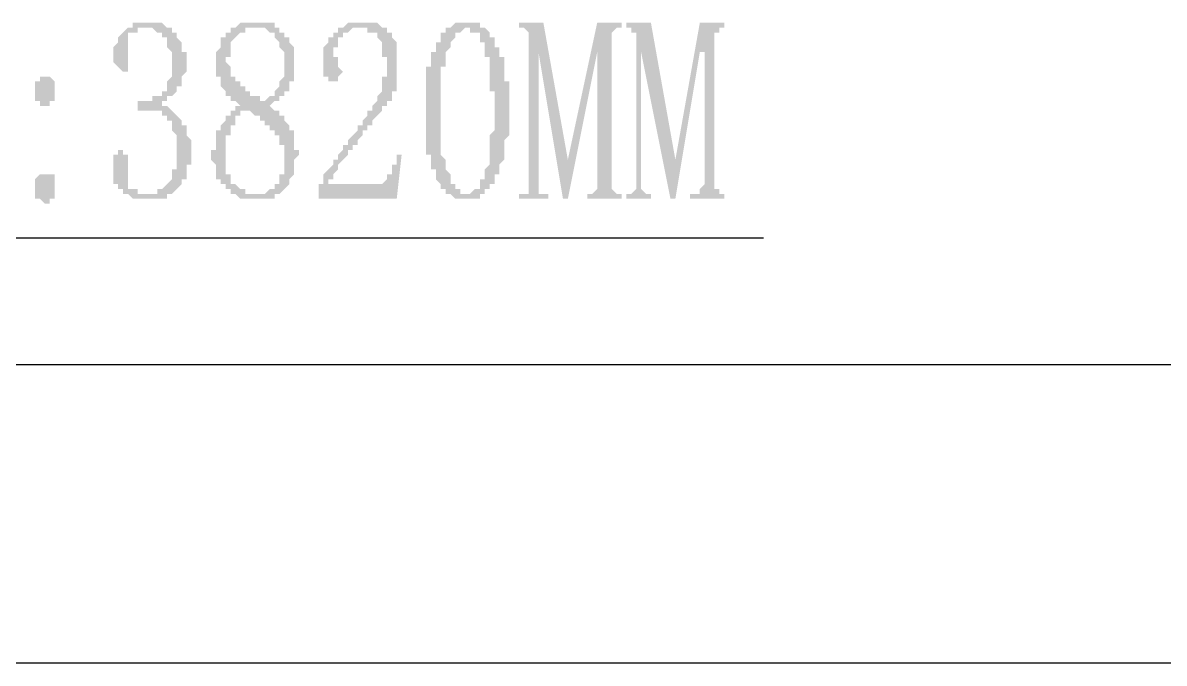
# Model space of a CAD drawing. Header units: inches. Extents: x 11 to 286, y 6 to 196.
# Drawn here: x 111.71 to 121.6, y 51.15 to 56.7 of the extents above; entities that cross this region are included whole.
import ezdxf

# ---------------------------------------------------------------- set-up
doc = ezdxf.new("R2010")
doc.units = ezdxf.units.IN
doc.header["$MEASUREMENT"] = 0
doc.layers.add('PDF_几何图形', color=7, linetype='Continuous')
doc.layers.add('PDF_实体填充', color=7, linetype='Continuous', true_color=0xffffff)

msp = doc.modelspace()

# ---------------------------------------------------------------- hatches: boundary and pattern name
at = {"layer": 'PDF_实体填充', "transparency": 33554559}
for points in [[(113.1711, 55.5978), (113.1711, 55.5554), (113.1711, 55.5131), (113.1711, 55.4708), (113.1288, 55.4708), (113.1288, 55.4284), (113.1288, 55.3861), (113.1288, 55.3438), (113.0864, 55.3438), (113.0864, 55.3014), (113.0441, 55.2591), (113.0018, 55.2168), (112.9594, 55.2168), (112.9594, 55.1744), (112.9171, 55.1744), (112.8748, 55.1744), (112.8324, 55.1744), (112.7901, 55.1744), (112.7478, 55.1744), (112.7054, 55.1744), (112.6631, 55.1744), (112.6208, 55.2168), (112.5784, 55.2168), (112.5784, 55.2591), (112.5361, 55.2591), (112.5361, 55.3014), (112.4938, 55.3014), (112.4938, 55.3438), (112.4938, 55.3861), (112.4938, 55.4284), (112.4938, 55.4708), (112.4938, 55.5131), (112.4938, 55.5554), (112.5361, 55.5554), (112.5361, 55.5978), (112.5784, 55.5978), (112.5784, 55.5554), (112.6208, 55.5554), (112.6208, 55.5131), (112.6208, 55.4708), (112.6208, 55.4284), (112.6208, 55.3861), (112.6208, 55.3438), (112.6208, 55.3014), (112.6208, 55.2591), (112.6631, 55.2591), (112.7054, 55.2591), (112.7054, 55.2168), (112.7478, 55.2168), (112.7901, 55.2168), (112.8324, 55.2168), (112.8748, 55.2168), (112.8748, 55.2591), (112.9171, 55.2591), (112.9594, 55.3014), (113.0018, 55.3438), (113.0018, 55.3861), (113.0018, 55.4284), (113.0441, 55.4284), (113.0441, 55.4708), (113.0441, 55.5131), (113.0441, 55.5554), (113.0441, 55.5978), (113.0441, 55.6401), (113.0441, 55.6824), (113.0441, 55.7248), (113.0018, 55.7671), (113.0018, 55.8094), (113.0018, 55.8518), (112.9594, 55.8518), (112.9594, 55.8941), (112.9171, 55.8941), (112.9171, 55.9364), (112.8748, 55.9364), (112.8324, 55.9364), (112.7901, 55.9364), (112.7478, 55.9364), (112.7054, 55.9364), (112.7054, 56.0211), (112.7478, 56.0211), (112.7901, 56.0211), (112.8324, 56.0211), (112.8324, 56.0634), (112.8748, 56.0634), (112.9171, 56.0634), (112.9171, 56.1058), (112.9594, 56.1058), (112.9594, 56.1481), (112.9594, 56.1904), (113.0018, 56.2328), (113.0018, 56.2751), (113.0018, 56.3174), (113.0018, 56.3598), (113.0018, 56.4021), (113.0018, 56.4444), (112.9594, 56.4868), (112.9594, 56.5291), (112.9594, 56.5714), (112.9171, 56.5714), (112.9171, 56.6138), (112.8748, 56.6138), (112.8324, 56.6561), (112.7901, 56.6561), (112.7478, 56.6561), (112.7054, 56.6561), (112.7054, 56.6138), (112.6631, 56.6138), (112.6208, 56.6138), (112.6208, 56.5714), (112.6208, 56.5291), (112.6208, 56.4868), (112.6208, 56.4444), (112.6208, 56.4021), (112.6208, 56.3598), (112.6208, 56.3174), (112.6208, 56.2751), (112.5784, 56.2751), (112.5361, 56.3174), (112.4938, 56.3598), (112.4938, 56.4021), (112.4938, 56.4444), (112.4938, 56.4868), (112.5361, 56.5291), (112.5361, 56.5714), (112.5784, 56.6138), (112.6208, 56.6561), (112.6631, 56.6561), (112.6631, 56.6984), (112.7054, 56.6984), (112.7478, 56.6984), (112.7901, 56.6984), (112.8324, 56.6984), (112.8748, 56.6984), (112.9171, 56.6984), (112.9594, 56.6561), (113.0018, 56.6561), (113.0018, 56.6138), (113.0441, 56.6138), (113.0441, 56.5714), (113.0864, 56.5291), (113.0864, 56.4868), (113.0864, 56.4444), (113.1288, 56.4444), (113.1288, 56.4021), (113.1288, 56.3598), (113.1288, 56.3174), (113.1288, 56.2751), (113.0864, 56.2328), (113.0864, 56.1904), (113.0864, 56.1481), (113.0441, 56.1481), (113.0441, 56.1058), (113.0018, 56.0634), (112.9594, 56.0634), (112.9594, 56.0211), (112.9171, 56.0211), (112.9171, 55.9788), (112.9594, 55.9788), (113.0018, 55.9364), (113.0441, 55.8941), (113.0864, 55.8518), (113.0864, 55.8094), (113.1288, 55.8094), (113.1288, 55.7671), (113.1288, 55.7248), (113.1711, 55.6824), (113.1711, 55.6401)], [(114.8644, 56.3174), (114.8644, 56.3598), (114.8644, 56.4021), (114.8221, 56.4021), (114.8221, 56.4444), (114.8221, 56.4868), (114.8221, 56.5291), (114.7798, 56.5714), (114.7798, 56.6138), (114.7374, 56.6138), (114.6951, 56.6138), (114.6951, 56.6561), (114.6528, 56.6561), (114.6104, 56.6561), (114.5681, 56.6561), (114.5258, 56.6138), (114.4834, 56.6138), (114.4834, 56.5714), (114.4411, 56.5714), (114.4411, 56.5291), (114.4411, 56.4868), (114.3988, 56.4868), (114.3988, 56.4444), (114.3988, 56.4021), (114.4411, 56.4021), (114.4411, 56.3598), (114.4411, 56.3174), (114.4834, 56.2751), (114.4411, 56.2328), (114.4411, 56.1904), (114.3988, 56.1904), (114.3564, 56.1904), (114.3564, 56.2328), (114.3141, 56.2328), (114.3141, 56.2751), (114.3141, 56.3174), (114.3141, 56.3598), (114.3141, 56.4021), (114.3141, 56.4444), (114.3141, 56.4868), (114.3564, 56.5291), (114.3564, 56.5714), (114.3988, 56.5714), (114.3988, 56.6138), (114.4411, 56.6138), (114.4411, 56.6561), (114.4834, 56.6561), (114.5258, 56.6984), (114.5681, 56.6984), (114.6104, 56.6984), (114.6528, 56.6984), (114.6951, 56.6984), (114.7374, 56.6984), (114.7798, 56.6984), (114.8221, 56.6561), (114.8644, 56.6561), (114.8644, 56.6138), (114.9068, 56.6138), (114.9068, 56.5714), (114.9491, 56.5291), (114.9491, 56.4868), (114.9491, 56.4444), (114.9491, 56.4021), (114.9491, 56.3598), (114.9491, 56.3174), (114.9491, 56.2751), (114.9491, 56.2328), (114.9491, 56.1904), (114.9491, 56.1481), (114.9491, 56.1058), (114.9068, 56.1058), (114.9068, 56.0634), (114.9068, 56.0211), (114.8644, 56.0211), (114.8644, 55.9788), (114.8221, 55.9788), (114.8221, 55.9364), (114.7798, 55.8941), (114.7374, 55.8518), (114.7374, 55.8094), (114.6951, 55.8094), (114.6951, 55.7671), (114.6528, 55.7671), (114.6528, 55.7248), (114.6104, 55.6824), (114.6104, 55.6401), (114.5681, 55.6401), (114.5681, 55.5978), (114.5258, 55.5978), (114.5258, 55.5554), (114.4834, 55.5131), (114.4411, 55.4708), (114.4411, 55.4284), (114.3988, 55.3861), (114.3988, 55.3438), (114.3564, 55.3438), (114.3564, 55.3014), (114.7798, 55.3014), (114.8221, 55.3014), (114.8644, 55.3438), (114.8644, 55.3861), (114.9068, 55.3861), (114.9068, 55.4284), (114.9068, 55.4708), (114.9491, 55.4708), (114.9491, 55.5131), (114.9491, 55.5554), (114.9914, 55.5554), (114.9491, 55.1744), (114.2718, 55.1744), (114.2718, 55.3014), (114.3141, 55.3014), (114.3141, 55.3438), (114.3141, 55.3861), (114.3564, 55.4284), (114.3988, 55.4708), (114.3988, 55.5131), (114.4411, 55.5131), (114.4411, 55.5554), (114.4834, 55.5978), (114.4834, 55.6401), (114.5258, 55.6401), (114.5258, 55.6824), (114.5681, 55.7248), (114.6104, 55.7671), (114.6104, 55.8094), (114.6528, 55.8094), (114.6528, 55.8518), (114.6951, 55.8941), (114.6951, 55.9364), (114.7374, 55.9364), (114.7374, 55.9788), (114.7798, 56.0211), (114.7798, 56.0634), (114.8221, 56.1058), (114.8221, 56.1481), (114.8221, 56.1904), (114.8221, 56.2328), (114.8644, 56.2328), (114.8644, 56.2751)], [(116.8118, 55.3014), (116.8118, 55.2591), (116.8541, 55.2168), (116.8964, 55.2168), (116.8964, 55.1744), (116.6001, 55.1744), (116.6001, 55.2168), (116.6424, 55.2168), (116.6848, 55.2591), (116.6848, 55.3014), (116.6848, 56.4444), (116.4308, 55.1744), (116.3884, 55.1744), (116.1768, 56.4444), (116.1768, 55.3014), (116.1768, 55.2591), (116.1768, 55.2168), (116.2191, 55.2168), (116.2614, 55.2168), (116.2614, 55.1744), (116.0074, 55.1744), (116.0074, 55.2168), (116.0498, 55.2168), (116.0921, 55.2168), (116.0921, 55.2591), (116.0921, 55.3014), (116.0921, 56.5714), (116.0921, 56.6138), (116.0498, 56.6561), (116.0074, 56.6561), (116.0074, 56.6984), (116.2191, 56.6984), (116.4308, 55.5131), (116.6848, 56.6984), (116.8964, 56.6984), (116.8964, 56.6561), (116.8541, 56.6561), (116.8118, 56.6138), (116.8118, 56.5714)], [(117.7008, 55.3014), (117.7008, 55.2591), (117.7431, 55.2591), (117.7431, 55.2168), (117.7854, 55.2168), (117.7854, 55.1744), (117.4891, 55.1744), (117.4891, 55.2168), (117.5314, 55.2168), (117.5738, 55.2168), (117.5738, 55.2591), (117.6161, 55.3014), (117.6161, 56.4444), (117.5738, 56.4444), (117.3621, 55.1744), (117.3198, 55.1744), (117.0658, 56.4444), (117.0658, 55.3014), (117.0658, 55.2591), (117.1081, 55.2168), (117.1504, 55.2168), (117.1504, 55.1744), (116.9388, 55.1744), (116.9388, 55.2168), (116.9811, 55.2168), (117.0234, 55.2591), (117.0234, 55.3014), (117.0234, 56.5714), (117.0234, 56.6138), (116.9811, 56.6138), (116.9811, 56.6561), (116.9388, 56.6561), (116.9388, 56.6984), (117.1504, 56.6984), (117.3621, 55.5131), (117.5738, 56.6984), (117.7854, 56.6984), (117.7854, 56.6561), (117.7431, 56.6561), (117.7431, 56.6138), (117.7008, 56.6138), (117.7008, 56.5714)]]:
    msp.add_hatch(color=7, dxfattribs=at).paths.add_polyline_path(points, flags=0)
h = msp.add_hatch(color=7, dxfattribs=at)
h.paths.add_polyline_path([(113.4674, 55.5554), (113.4674, 55.5131), (113.4674, 55.5131), (113.4674, 55.4708), (113.4674, 55.4284), (113.4674, 55.4284), (113.4674, 55.4284), (113.4674, 55.3861), (113.5098, 55.3861), (113.5098, 55.3438), (113.5098, 55.3438), (113.5098, 55.3014), (113.5521, 55.3014), (113.5521, 55.3014), (113.5521, 55.3014), (113.5944, 55.2591), (113.5944, 55.2591), (113.5944, 55.2591), (113.6368, 55.2591), (113.6368, 55.2168), (113.6368, 55.2168), (113.6791, 55.2168), (113.6791, 55.2168), (113.7214, 55.2168), (113.7214, 55.2168), (113.7214, 55.2168), (113.7638, 55.2168), (113.7638, 55.2168), (113.8061, 55.2168), (113.8061, 55.2168), (113.8484, 55.2591), (113.8484, 55.2591), (113.8484, 55.2591), (113.8908, 55.2591), (113.8908, 55.2591), (113.8908, 55.3014), (113.9331, 55.3014), (113.9331, 55.3014), (113.9331, 55.3438), (113.9331, 55.3438), (113.9331, 55.3438), (113.9331, 55.3861), (113.9754, 55.3861), (113.9754, 55.4284), (113.9754, 55.4284), (113.9754, 55.4708), (113.9754, 55.4708), (113.9754, 55.5131), (113.9754, 55.5131), (113.9754, 55.5554), (113.9754, 55.5554), (113.9754, 55.5978), (113.9754, 55.5978), (113.9754, 55.6401), (113.9331, 55.6401), (113.9331, 55.6824), (113.9331, 55.6824), (113.9331, 55.7248), (113.8908, 55.7248), (113.8908, 55.7248), (113.8908, 55.7671), (113.8908, 55.7671), (113.8484, 55.7671), (113.8484, 55.8094), (113.8484, 55.8094), (113.8484, 55.8094), (113.8061, 55.8094), (113.8061, 55.8518), (113.8061, 55.8518), (113.7638, 55.8518), (113.7638, 55.8941), (113.7214, 55.8941), (113.7214, 55.8941), (113.7214, 55.8941), (113.6791, 55.9364), (113.6791, 55.9364), (113.6368, 55.9364), (113.6368, 55.9364), (113.6368, 55.9364), (113.5944, 55.9364), (113.5944, 55.8941), (113.5944, 55.8941), (113.5521, 55.8941), (113.5521, 55.8518), (113.5521, 55.8518), (113.5521, 55.8094), (113.5098, 55.8094), (113.5098, 55.7671), (113.5098, 55.7671), (113.5098, 55.7671), (113.5098, 55.7248), (113.4674, 55.7248), (113.4674, 55.6824), (113.4674, 55.6824), (113.4674, 55.6401), (113.4674, 55.6401), (113.4674, 55.5978), (113.4674, 55.5978), (113.4674, 55.5554), (113.4674, 55.5554), (113.4674, 55.5554)], flags=0)
h.paths.add_polyline_path([(114.1024, 55.5554), (114.1024, 55.5554), (114.0601, 55.5131), (114.0601, 55.4708), (114.0601, 55.4708), (114.0601, 55.4284), (114.0601, 55.4284), (114.0601, 55.3861), (114.0601, 55.3861), (114.0601, 55.3861), (114.0178, 55.3438), (114.0178, 55.3438), (114.0178, 55.3014), (114.0178, 55.3014), (113.9754, 55.2591), (113.9754, 55.2591), (113.9754, 55.2591), (113.9754, 55.2591), (113.9331, 55.2168), (113.9331, 55.2168), (113.9331, 55.2168), (113.8908, 55.2168), (113.8908, 55.1744), (113.8484, 55.1744), (113.8484, 55.1744), (113.8484, 55.1744), (113.8061, 55.1744), (113.8061, 55.1744), (113.7638, 55.1744), (113.7638, 55.1744), (113.7214, 55.1744), (113.7214, 55.1744), (113.7214, 55.1744), (113.7214, 55.1744), (113.6791, 55.1744), (113.6791, 55.1744), (113.6368, 55.1744), (113.6368, 55.1744), (113.5944, 55.1744), (113.5944, 55.1744), (113.5944, 55.1744), (113.5521, 55.2168), (113.5521, 55.2168), (113.5098, 55.2168), (113.5098, 55.2168), (113.5098, 55.2591), (113.4674, 55.2591), (113.4674, 55.2591), (113.4674, 55.2591), (113.4674, 55.3014), (113.4251, 55.3014), (113.4251, 55.3438), (113.4251, 55.3438), (113.3828, 55.3438), (113.3828, 55.3861), (113.3828, 55.3861), (113.3828, 55.4284), (113.3828, 55.4284), (113.3828, 55.4708), (113.3828, 55.4708), (113.3404, 55.5131), (113.3404, 55.5131), (113.3404, 55.5554), (113.3404, 55.5554), (113.3404, 55.5978), (113.3828, 55.5978), (113.3828, 55.6401), (113.3828, 55.6401), (113.3828, 55.6824), (113.3828, 55.6824), (113.3828, 55.7248), (113.3828, 55.7248), (113.3828, 55.7671), (113.4251, 55.7671), (113.4251, 55.8094), (113.4251, 55.8094), (113.4251, 55.8094), (113.4251, 55.8094), (113.4674, 55.8518), (113.4674, 55.8518), (113.4674, 55.8941), (113.4674, 55.8941), (113.5098, 55.8941), (113.5098, 55.9364), (113.5521, 55.9364), (113.5521, 55.9364), (113.5521, 55.9788), (113.5944, 55.9788), (113.5944, 55.9788), (113.5944, 55.9788), (113.5521, 56.0211), (113.5521, 56.0211), (113.5098, 56.0211), (113.5098, 56.0634), (113.5098, 56.0634), (113.4674, 56.0634), (113.4674, 56.1058), (113.4674, 56.1058), (113.4674, 56.1058), (113.4251, 56.1481), (113.4251, 56.1481), (113.4251, 56.1481), (113.4251, 56.1904), (113.4251, 56.1904), (113.4251, 56.2328), (113.3828, 56.2328), (113.3828, 56.2751), (113.3828, 56.2751), (113.3828, 56.3174), (113.3828, 56.3174), (113.3828, 56.3598), (113.3828, 56.3598), (113.3828, 56.4021), (113.3828, 56.4021), (113.3828, 56.4444), (113.3828, 56.4444), (113.4251, 56.4868), (113.4251, 56.4868), (113.4251, 56.5291), (113.4251, 56.5291), (113.4251, 56.5714), (113.4674, 56.5714), (113.4674, 56.5714), (113.4674, 56.6138), (113.4674, 56.6138), (113.5098, 56.6138), (113.5098, 56.6138), (113.5098, 56.6561), (113.5521, 56.6561), (113.5521, 56.6561), (113.5521, 56.6561), (113.5944, 56.6984), (113.5944, 56.6984), (113.5944, 56.6984), (113.6368, 56.6984), (113.6368, 56.6984), (113.6791, 56.6984), (113.6791, 56.6984), (113.7214, 56.6984), (113.7214, 56.6984), (113.7214, 56.6984), (113.7638, 56.6984), (113.7638, 56.6984), (113.8061, 56.6984), (113.8061, 56.6984), (113.8484, 56.6984), (113.8484, 56.6984), (113.8484, 56.6984), (113.8908, 56.6984), (113.8908, 56.6561), (113.8908, 56.6561), (113.9331, 56.6561), (113.9331, 56.6561), (113.9331, 56.6138), (113.9754, 56.6138), (113.9754, 56.6138), (113.9754, 56.5714), (114.0178, 56.5714), (114.0178, 56.5714), (114.0178, 56.5291), (114.0178, 56.5291), (114.0601, 56.4868), (114.0601, 56.4868), (114.0601, 56.4444), (114.0601, 56.4444), (114.0601, 56.4021), (114.0601, 56.4021), (114.0601, 56.3598), (114.0601, 56.3598), (114.0601, 56.3598), (114.0601, 56.3174), (114.0601, 56.3174), (114.0601, 56.2751), (114.0601, 56.2751), (114.0601, 56.2328), (114.0601, 56.2328), (114.0601, 56.1904), (114.0178, 56.1904), (114.0178, 56.1481), (114.0178, 56.1481), (114.0178, 56.1481), (114.0178, 56.1058), (113.9754, 56.1058), (113.9754, 56.1058), (113.9754, 56.0634), (113.9331, 56.0634), (113.9331, 56.0634), (113.9331, 56.0211), (113.8908, 56.0211), (113.8908, 56.0211), (113.8484, 55.9788), (113.8484, 55.9788), (113.8484, 55.9788), (113.8484, 55.9788), (113.8908, 55.9364), (113.8908, 55.9364), (113.9331, 55.9364), (113.9331, 55.8941), (113.9331, 55.8941), (113.9754, 55.8941), (113.9754, 55.8518), (113.9754, 55.8518), (113.9754, 55.8518), (114.0178, 55.8094), (114.0178, 55.8094), (114.0178, 55.8094), (114.0178, 55.8094), (114.0178, 55.7671), (114.0601, 55.7671), (114.0601, 55.7248), (114.0601, 55.7248), (114.0601, 55.6824), (114.0601, 55.6824), (114.0601, 55.6401), (114.0601, 55.6401), (114.0601, 55.5978), (114.1024, 55.5978), (114.1024, 55.5554), (114.1024, 55.5554)], flags=0)
h.paths.add_polyline_path([(113.9754, 56.3598), (113.9754, 56.3598), (113.9754, 56.4021), (113.9754, 56.4021), (113.9754, 56.4444), (113.9754, 56.4444), (113.9331, 56.4868), (113.9331, 56.4868), (113.9331, 56.5291), (113.9331, 56.5291), (113.9331, 56.5291), (113.8908, 56.5714), (113.8908, 56.5714), (113.8908, 56.5714), (113.8908, 56.6138), (113.8484, 56.6138), (113.8484, 56.6138), (113.8484, 56.6138), (113.8061, 56.6561), (113.8061, 56.6561), (113.7638, 56.6561), (113.7638, 56.6561), (113.7214, 56.6561), (113.7214, 56.6561), (113.7214, 56.6561), (113.6791, 56.6561), (113.6791, 56.6561), (113.6368, 56.6561), (113.6368, 56.6138), (113.6368, 56.6138), (113.5944, 56.6138), (113.5944, 56.6138), (113.5944, 56.6138), (113.5521, 56.5714), (113.5521, 56.5714), (113.5521, 56.5714), (113.5098, 56.5291), (113.5098, 56.5291), (113.5098, 56.4868), (113.5098, 56.4868), (113.5098, 56.4444), (113.5098, 56.4444), (113.5098, 56.4021), (113.4674, 56.4021), (113.4674, 56.3598), (113.4674, 56.3598), (113.4674, 56.3598), (113.5098, 56.3174), (113.5098, 56.3174), (113.5098, 56.3174), (113.5098, 56.2751), (113.5098, 56.2751), (113.5098, 56.2328), (113.5521, 56.2328), (113.5521, 56.1904), (113.5521, 56.1904), (113.5521, 56.1904), (113.5944, 56.1904), (113.5944, 56.1481), (113.5944, 56.1481), (113.6368, 56.1481), (113.6368, 56.1058), (113.6368, 56.1058), (113.6791, 56.1058), (113.6791, 56.1058), (113.6791, 56.0634), (113.7214, 56.0634), (113.7214, 56.0634), (113.7638, 56.0634), (113.7638, 56.0211), (113.7638, 56.0211), (113.8061, 56.0211), (113.8061, 56.0211), (113.8484, 56.0634), (113.8484, 56.0634), (113.8484, 56.0634), (113.8908, 56.0634), (113.8908, 56.1058), (113.8908, 56.1058), (113.9331, 56.1481), (113.9331, 56.1481), (113.9331, 56.1481), (113.9331, 56.1904), (113.9331, 56.1904), (113.9331, 56.1904), (113.9754, 56.2328), (113.9754, 56.2328), (113.9754, 56.2751), (113.9754, 56.3174), (113.9754, 56.3174), (113.9754, 56.3598), (113.9754, 56.3598), (113.9754, 56.3598)], flags=0)
h = msp.add_hatch(color=7, dxfattribs=at)
h.paths.add_polyline_path([(115.5418, 56.6561), (115.5418, 56.6561), (115.5418, 56.6561), (115.4994, 56.6138), (115.4994, 56.6138), (115.4994, 56.6138), (115.4571, 56.6138), (115.4571, 56.5714), (115.4571, 56.5714), (115.4571, 56.5714), (115.4148, 56.5291), (115.4148, 56.5291), (115.4148, 56.4868), (115.4148, 56.4868), (115.3724, 56.4444), (115.3724, 56.4444), (115.3724, 56.4021), (115.3724, 56.4021), (115.3724, 56.4021), (115.3724, 56.3598), (115.3724, 56.3598), (115.3724, 56.3174), (115.3301, 56.3174), (115.3301, 56.2751), (115.3301, 56.2751), (115.3301, 56.2328), (115.3301, 56.2328), (115.3301, 56.1904), (115.3301, 56.1904), (115.3301, 56.1481), (115.3301, 56.1058), (115.3301, 56.1058), (115.3301, 56.0634), (115.3301, 56.0634), (115.3301, 56.0211), (115.3301, 55.9788), (115.3301, 55.9788), (115.3301, 55.9364), (115.3301, 55.9364), (115.3301, 55.8941), (115.3301, 55.8941), (115.3301, 55.8518), (115.3301, 55.8094), (115.3301, 55.8094), (115.3301, 55.7671), (115.3301, 55.7671), (115.3301, 55.7248), (115.3301, 55.7248), (115.3301, 55.6824), (115.3301, 55.6401), (115.3301, 55.6401), (115.3301, 55.5978), (115.3301, 55.5978), (115.3301, 55.5554), (115.3301, 55.5554), (115.3724, 55.5131), (115.3724, 55.5131), (115.3724, 55.5131), (115.3724, 55.4708), (115.3724, 55.4708), (115.3724, 55.4284), (115.3724, 55.4284), (115.3724, 55.4284), (115.4148, 55.3861), (115.4148, 55.3438), (115.4148, 55.3438), (115.4148, 55.3014), (115.4571, 55.3014), (115.4571, 55.3014), (115.4571, 55.2591), (115.4571, 55.2591), (115.4994, 55.2591), (115.4994, 55.2591), (115.4994, 55.2168), (115.5418, 55.2168), (115.5418, 55.2168), (115.5418, 55.2168), (115.5841, 55.2168), (115.5841, 55.2168), (115.5841, 55.2168), (115.6264, 55.2591), (115.6264, 55.2591), (115.6264, 55.2591), (115.6688, 55.2591), (115.6688, 55.3014), (115.6688, 55.3014), (115.6688, 55.3438), (115.7111, 55.3438), (115.7111, 55.3861), (115.7111, 55.3861), (115.7111, 55.4284), (115.7111, 55.4284), (115.7111, 55.4284), (115.7534, 55.4708), (115.7534, 55.4708), (115.7534, 55.5131), (115.7534, 55.5131), (115.7534, 55.5554), (115.7534, 55.5554), (115.7534, 55.5978), (115.7534, 55.5978), (115.7534, 55.6401), (115.7534, 55.6401), (115.7534, 55.6824), (115.7534, 55.6824), (115.7534, 55.7248), (115.7534, 55.7248), (115.7958, 55.7671), (115.7958, 55.8094), (115.7958, 55.8094), (115.7958, 55.8518), (115.7958, 55.8518), (115.7958, 55.8941), (115.7958, 55.9364), (115.7958, 55.9364), (115.7958, 55.9788), (115.7958, 55.9788), (115.7958, 56.0211), (115.7958, 56.0634), (115.7958, 56.0634), (115.7958, 56.1058), (115.7534, 56.1058), (115.7534, 56.1481), (115.7534, 56.1904), (115.7534, 56.1904), (115.7534, 56.2328), (115.7534, 56.2328), (115.7534, 56.2751), (115.7534, 56.2751), (115.7534, 56.3174), (115.7534, 56.3174), (115.7534, 56.3598), (115.7534, 56.3598), (115.7534, 56.4021), (115.7534, 56.4021), (115.7111, 56.4021), (115.7111, 56.4444), (115.7111, 56.4444), (115.7111, 56.4444), (115.7111, 56.4868), (115.7111, 56.4868), (115.7111, 56.5291), (115.6688, 56.5291), (115.6688, 56.5714), (115.6688, 56.5714), (115.6688, 56.6138), (115.6264, 56.6138), (115.6264, 56.6138), (115.6264, 56.6138), (115.5841, 56.6138), (115.5841, 56.6561), (115.5841, 56.6561), (115.5418, 56.6561), (115.5418, 56.6561), (115.5418, 56.6561)], flags=0)
h.paths.add_polyline_path([(115.5418, 55.1744), (115.5418, 55.1744), (115.4994, 55.1744), (115.4994, 55.1744), (115.4994, 55.1744), (115.4571, 55.1744), (115.4571, 55.1744), (115.4571, 55.1744), (115.4148, 55.2168), (115.4148, 55.2168), (115.4148, 55.2168), (115.3724, 55.2168), (115.3724, 55.2591), (115.3724, 55.2591), (115.3301, 55.2591), (115.3301, 55.3014), (115.3301, 55.3014), (115.2878, 55.3438), (115.2878, 55.3438), (115.2878, 55.3438), (115.2878, 55.3861), (115.2878, 55.3861), (115.2878, 55.4284), (115.2454, 55.4284), (115.2454, 55.4284), (115.2454, 55.4708), (115.2454, 55.4708), (115.2454, 55.5131), (115.2454, 55.5131), (115.2454, 55.5554), (115.2031, 55.5554), (115.2031, 55.5978), (115.2031, 55.5978), (115.2031, 55.6401), (115.2031, 55.6401), (115.2031, 55.6824), (115.2031, 55.6824), (115.2031, 55.7248), (115.2031, 55.7248), (115.2031, 55.7671), (115.2031, 55.8094), (115.2031, 55.8094), (115.2031, 55.8518), (115.2031, 55.8518), (115.2031, 55.8941), (115.2031, 55.9364), (115.2031, 55.9364), (115.2031, 55.9788), (115.2031, 55.9788), (115.2031, 56.0211), (115.2031, 56.0634), (115.2031, 56.0634), (115.2031, 56.1058), (115.2031, 56.1058), (115.2031, 56.1481), (115.2031, 56.1481), (115.2031, 56.1904), (115.2031, 56.1904), (115.2031, 56.2328), (115.2031, 56.2328), (115.2031, 56.2751), (115.2031, 56.2751), (115.2031, 56.3174), (115.2454, 56.3174), (115.2454, 56.3598), (115.2454, 56.3598), (115.2454, 56.4021), (115.2454, 56.4021), (115.2454, 56.4444), (115.2878, 56.4444), (115.2878, 56.4868), (115.2878, 56.4868), (115.2878, 56.4868), (115.2878, 56.5291), (115.3301, 56.5291), (115.3301, 56.5714), (115.3301, 56.5714), (115.3301, 56.6138), (115.3724, 56.6138), (115.3724, 56.6138), (115.3724, 56.6561), (115.4148, 56.6561), (115.4148, 56.6561), (115.4148, 56.6561), (115.4571, 56.6984), (115.4571, 56.6984), (115.4571, 56.6984), (115.4994, 56.6984), (115.4994, 56.6984), (115.4994, 56.6984), (115.5418, 56.6984), (115.5418, 56.6984), (115.5841, 56.6984), (115.5841, 56.6984), (115.5841, 56.6984), (115.6264, 56.6984), (115.6264, 56.6984), (115.6688, 56.6984), (115.6688, 56.6984), (115.6688, 56.6561), (115.7111, 56.6561), (115.7111, 56.6561), (115.7111, 56.6561), (115.7534, 56.6138), (115.7534, 56.6138), (115.7534, 56.6138), (115.7534, 56.5714), (115.7958, 56.5714), (115.7958, 56.5291), (115.7958, 56.5291), (115.7958, 56.4868), (115.8381, 56.4868), (115.8381, 56.4868), (115.8381, 56.4444), (115.8381, 56.4444), (115.8381, 56.4444), (115.8381, 56.4021), (115.8804, 56.4021), (115.8804, 56.3598), (115.8804, 56.3598), (115.8804, 56.3174), (115.8804, 56.3174), (115.8804, 56.2751), (115.8804, 56.2751), (115.8804, 56.2328), (115.8804, 56.2328), (115.8804, 56.1904), (115.9228, 56.1904), (115.9228, 56.1481), (115.9228, 56.1058), (115.9228, 56.1058), (115.9228, 56.0634), (115.9228, 56.0634), (115.9228, 56.0211), (115.9228, 55.9788), (115.9228, 55.9788), (115.9228, 55.9364), (115.9228, 55.9364), (115.9228, 55.8941), (115.9228, 55.8941), (115.9228, 55.8518), (115.9228, 55.8518), (115.9228, 55.8094), (115.9228, 55.7671), (115.9228, 55.7671), (115.9228, 55.7248), (115.9228, 55.7248), (115.8804, 55.6824), (115.8804, 55.6401), (115.8804, 55.6401), (115.8804, 55.5978), (115.8804, 55.5978), (115.8804, 55.5554), (115.8804, 55.5554), (115.8804, 55.5131), (115.8804, 55.5131), (115.8804, 55.5131), (115.8381, 55.4708), (115.8381, 55.4708), (115.8381, 55.4284), (115.8381, 55.4284), (115.8381, 55.3861), (115.8381, 55.3861), (115.7958, 55.3861), (115.7958, 55.3861), (115.7958, 55.3438), (115.7958, 55.3438), (115.7958, 55.3014), (115.7534, 55.3014), (115.7534, 55.2591), (115.7534, 55.2591), (115.7111, 55.2591), (115.7111, 55.2168), (115.7111, 55.2168), (115.6688, 55.2168), (115.6688, 55.1744), (115.6688, 55.1744), (115.6264, 55.1744), (115.6264, 55.1744), (115.6264, 55.1744), (115.5841, 55.1744), (115.5841, 55.1744), (115.5841, 55.1744), (115.5418, 55.1744), (115.5418, 55.1744), (115.5418, 55.1744)], flags=0)
h = msp.add_hatch(color=7, dxfattribs=at)
h.paths.add_polyline_path([(111.9858, 56.1058), (111.9858, 56.1058), (111.9858, 56.0634), (111.9858, 56.0634), (111.9858, 56.0211), (111.9858, 56.0211), (111.9434, 56.0211), (111.9434, 55.9788), (111.9434, 55.9788), (111.9011, 55.9788), (111.9011, 55.9788), (111.9011, 55.9788), (111.8588, 55.9788), (111.8588, 56.0211), (111.8164, 56.0211), (111.8164, 56.0211), (111.8164, 56.0211), (111.8164, 56.0634), (111.8164, 56.0634), (111.8164, 56.1058), (111.8164, 56.1058), (111.8164, 56.1481), (111.8164, 56.1481), (111.8164, 56.1904), (111.8164, 56.1904), (111.8164, 56.1904), (111.8588, 56.1904), (111.8588, 56.2328), (111.8588, 56.2328), (111.9011, 56.2328), (111.9011, 56.2328), (111.9011, 56.2328), (111.9434, 56.2328), (111.9434, 56.2328), (111.9858, 56.1904), (111.9858, 56.1904), (111.9858, 56.1904), (111.9858, 56.1481), (111.9858, 56.1481), (111.9858, 56.1058), (111.9858, 56.1058), (111.9858, 56.1058)], flags=0)
h.paths.add_polyline_path([(111.9858, 55.2591), (111.9858, 55.2591), (111.9858, 55.2168), (111.9858, 55.2168), (111.9858, 55.1744), (111.9858, 55.1744), (111.9434, 55.1744), (111.9434, 55.1744), (111.9434, 55.1321), (111.9011, 55.1321), (111.9011, 55.1321), (111.9011, 55.1321), (111.8588, 55.1744), (111.8588, 55.1744), (111.8164, 55.1744), (111.8164, 55.1744), (111.8164, 55.2168), (111.8164, 55.2168), (111.8164, 55.2591), (111.8164, 55.2591), (111.8164, 55.2591), (111.8164, 55.3014), (111.8164, 55.3014), (111.8164, 55.3438), (111.8164, 55.3438), (111.8164, 55.3438), (111.8588, 55.3861), (111.8588, 55.3861), (111.8588, 55.3861), (111.9011, 55.3861), (111.9011, 55.3861), (111.9011, 55.3861), (111.9434, 55.3861), (111.9434, 55.3861), (111.9858, 55.3861), (111.9858, 55.3438), (111.9858, 55.3438), (111.9858, 55.3438), (111.9858, 55.3014), (111.9858, 55.3014), (111.9858, 55.2591), (111.9858, 55.2591), (111.9858, 55.2591)], flags=0)

# ---------------------------------------------------------------- linework, layer by layer
at = {"layer": 'PDF_几何图形'}
for p, q in [((174.3851, 53.7351), (84.6384, 53.7351)), ((176.9251, 51.1528), (70.4568, 51.1528))]:
    msp.add_line(p, q, dxfattribs=at)
msp.add_lwpolyline([(110.9274, 54.8358), (109.8268, 53.7351), (108.6838, 54.8358), (118.1241, 54.8358)], dxfattribs=at)

doc.saveas('drawing.dxf')
